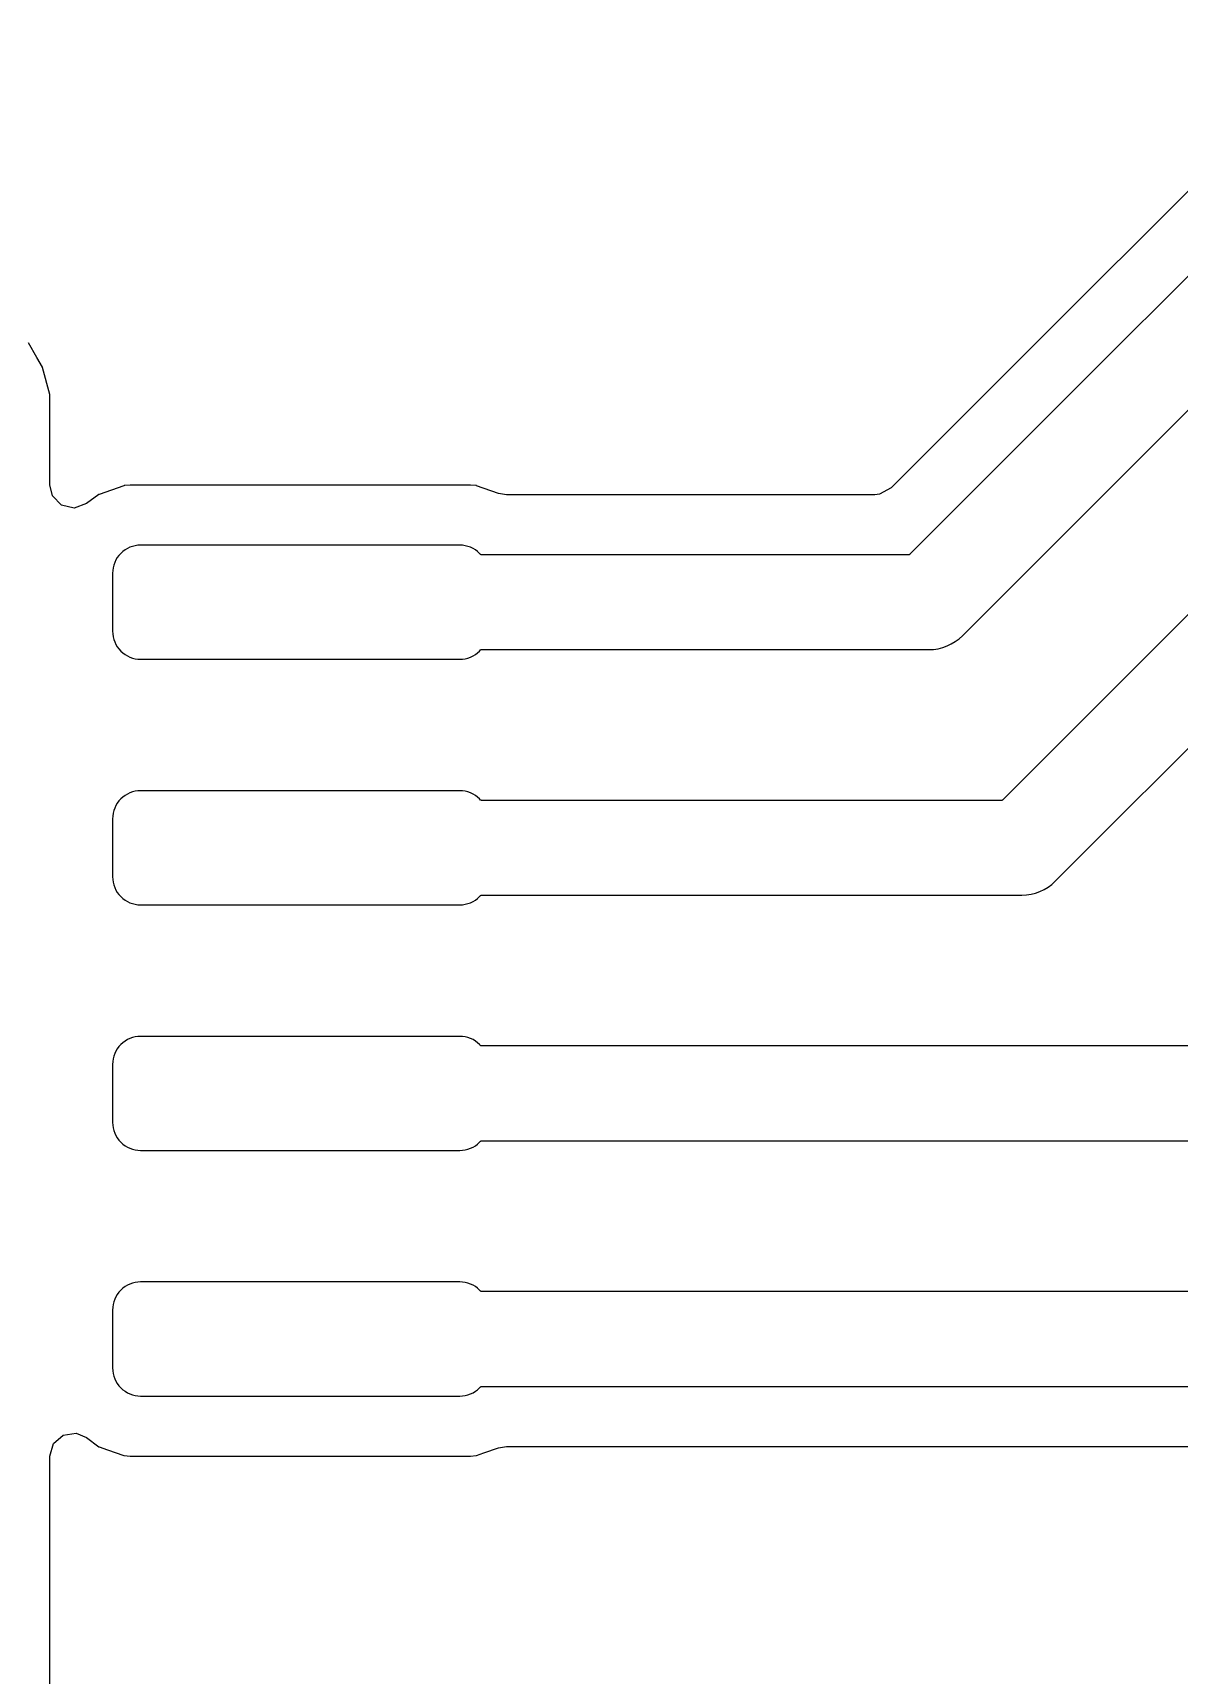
# Model space of a CAD drawing. Header units: metres. Extents: x 92.3 to 181.5, y -134.8 to -50.6.
# Drawn here: x 154.87 to 160.79, y -79.45 to -70.96 of the extents above; entities that cross this region are included whole.
import ezdxf

# ---------------------------------------------------------------- set-up
doc = ezdxf.new("R2010")
doc.units = ezdxf.units.M

msp = doc.modelspace()

# ---------------------------------------------------------------- linework, layer by layer
for points in [[(161.6584, -70.956), (159.3053, -73.3091), (159.2454, -73.3418), (159.2203, -73.3445), (157.3159, -73.3445), (157.2758, -73.3377), (157.1614, -73.2976), (157.1613, -73.2976), (157.1612, -73.2976), (157.1611, -73.2975), (157.1611, -73.2975), (157.161, -73.2975), (157.1609, -73.2975), (157.1607, -73.2975), (157.1606, -73.2974), (157.1606, -73.2974), (157.1605, -73.2974), (157.1604, -73.2974), (157.1603, -73.2974), (157.1602, -73.2974), (157.1297, -73.2945), (157.1296, -73.2945), (157.1295, -73.2945), (157.1294, -73.2945), (157.1293, -73.2945), (155.3707, -73.2945), (155.3706, -73.2945), (155.3705, -73.2945), (155.3704, -73.2945), (155.3703, -73.2945), (155.3398, -73.2974), (155.3397, -73.2974), (155.3397, -73.2974), (155.3396, -73.2974), (155.3395, -73.2974), (155.3393, -73.2974), (155.3392, -73.2975), (155.3392, -73.2975), (155.339, -73.2975), (155.3389, -73.2975), (155.3388, -73.2976), (155.3388, -73.2976), (155.3386, -73.2976), (155.2105, -73.3425), (155.2104, -73.3425), (155.2103, -73.3426), (155.2102, -73.3426), (155.2101, -73.3427), (155.2101, -73.3427), (155.2099, -73.3427), (155.2098, -73.3428), (155.2097, -73.3428), (155.2097, -73.3429), (155.2097, -73.3429), (155.2096, -73.3429), (155.2095, -73.343), (155.2094, -73.343), (155.2093, -73.3431), (155.2093, -73.3431), (155.2092, -73.3432), (155.2091, -73.3432), (155.2091, -73.3432), (155.1457, -73.39), (155.0822, -73.4132), (155.0169, -73.3985), (154.9698, -73.3508), (154.9555, -73.294), (154.9555, -72.8275), (154.9555, -72.8274), (154.9555, -72.8273), (154.9555, -72.8272), (154.9555, -72.8271), (154.9555, -72.8271), (154.9555, -72.827), (154.9555, -72.8269), (154.9554, -72.8268), (154.9554, -72.8267), (154.9554, -72.8267), (154.9554, -72.8265), (154.9554, -72.8264), (154.9554, -72.8263), (154.9553, -72.8262), (154.9178, -72.6862), (154.9178, -72.6861), (154.9178, -72.686), (154.9177, -72.6859), (154.9177, -72.6858), (154.9177, -72.6858), (154.9176, -72.6857), (154.9176, -72.6856), (154.9176, -72.6855), (154.9175, -72.6854), (154.9175, -72.6854), (154.9175, -72.6853), (154.9174, -72.6852), (154.9174, -72.6851), (154.9173, -72.685), (154.8882, -72.6345), (154.8448, -72.5595)], [(161.8266, -71.2268), (159.3999, -73.6534), (159.3998, -73.6535), (159.3998, -73.6536), (159.3997, -73.6537), (159.3996, -73.6537), (159.3996, -73.6537), (159.3995, -73.6538), (159.3994, -73.6539), (159.3993, -73.654), (159.3992, -73.654), (159.3992, -73.654), (159.3991, -73.6541), (159.399, -73.6542), (159.3989, -73.6542), (159.3988, -73.6543), (159.3988, -73.6543), (159.3986, -73.6543), (159.3985, -73.6544), (159.3984, -73.6544), (159.3983, -73.6545), (159.3983, -73.6545), (159.3982, -73.6545), (159.3981, -73.6546), (159.398, -73.6546), (159.3978, -73.6547), (159.3978, -73.6547), (159.3977, -73.6547), (159.3976, -73.6547), (159.3975, -73.6548), (159.3974, -73.6548), (159.3974, -73.6548), (159.3972, -73.6548), (159.3971, -73.6548), (159.397, -73.6548), (159.3969, -73.6549), (159.3969, -73.6549), (159.3968, -73.6549), (159.3966, -73.6549), (159.3965, -73.6549), (159.3964, -73.6549), (157.1865, -73.6549), (157.1863, -73.6549), (157.1863, -73.6549), (157.1862, -73.6549), (157.1861, -73.6549), (157.1859, -73.6548), (157.1859, -73.6548), (157.1858, -73.6548), (157.1857, -73.6548), (157.1855, -73.6548), (157.1854, -73.6548), (157.1854, -73.6548), (157.1853, -73.6547), (157.1852, -73.6547), (157.185, -73.6547), (157.1849, -73.6546), (157.1849, -73.6546), (157.1848, -73.6546), (157.1847, -73.6545), (157.1845, -73.6545), (157.1844, -73.6544), (157.1844, -73.6544), (157.1843, -73.6544), (157.1842, -73.6543), (157.1841, -73.6543), (157.184, -73.6542), (157.184, -73.6542), (157.1838, -73.6541), (157.1837, -73.6541), (157.1836, -73.654), (157.1835, -73.6539), (157.1835, -73.6539), (157.1834, -73.6538), (157.1833, -73.6538), (157.1832, -73.6537), (157.1831, -73.6536), (157.1831, -73.6536), (157.183, -73.6535), (157.1829, -73.6534), (157.1828, -73.6533), (157.1828, -73.6533), (157.1827, -73.6532), (157.1775, -73.6475), (157.167, -73.6379), (157.1556, -73.6294), (157.1433, -73.6221), (157.1305, -73.616), (157.1171, -73.6112), (157.1033, -73.6078), (157.0892, -73.6057), (157.0749, -73.605), (155.4251, -73.605), (155.4108, -73.6057), (155.3967, -73.6078), (155.3829, -73.6112), (155.3695, -73.616), (155.3567, -73.6221), (155.3444, -73.6294), (155.333, -73.6379), (155.3225, -73.6475), (155.3129, -73.658), (155.3044, -73.6694), (155.2971, -73.6817), (155.291, -73.6945), (155.2862, -73.7079), (155.2828, -73.7217), (155.2807, -73.7358), (155.28, -73.7501)], [(155.28, -73.7501), (155.28, -74.0499), (155.2807, -74.0642), (155.2828, -74.0783), (155.2862, -74.0921), (155.291, -74.1055), (155.2971, -74.1183), (155.3044, -74.1306), (155.3129, -74.142), (155.3225, -74.1525), (155.333, -74.1621), (155.3444, -74.1706), (155.3567, -74.1779), (155.3695, -74.184), (155.3829, -74.1888), (155.3967, -74.1922), (155.4108, -74.1943), (155.4251, -74.195), (157.0749, -74.195), (157.0892, -74.1943), (157.1033, -74.1922), (157.1171, -74.1888), (157.1305, -74.184), (157.1433, -74.1779), (157.1556, -74.1706), (157.167, -74.1621), (157.1775, -74.1525), (157.1827, -74.1468), (157.1828, -74.1467), (157.1828, -74.1467), (157.1829, -74.1466), (157.183, -74.1465), (157.1831, -74.1464), (157.1831, -74.1464), (157.1832, -74.1463), (157.1833, -74.1462), (157.1834, -74.1462), (157.1835, -74.1461), (157.1835, -74.1461), (157.1836, -74.146), (157.1837, -74.1459), (157.1838, -74.1459), (157.184, -74.1458), (157.184, -74.1458), (157.1841, -74.1457), (157.1842, -74.1457), (157.1843, -74.1456), (157.1844, -74.1456), (157.1844, -74.1456), (157.1845, -74.1455), (157.1847, -74.1455), (157.1848, -74.1454), (157.1849, -74.1454), (157.1849, -74.1454), (157.185, -74.1453), (157.1852, -74.1453), (157.1853, -74.1453), (157.1854, -74.1452), (157.1854, -74.1452), (157.1855, -74.1452), (157.1857, -74.1452), (157.1858, -74.1452), (157.1859, -74.1452), (157.1859, -74.1452), (157.1861, -74.1451), (157.1862, -74.1451), (157.1863, -74.1451), (157.1863, -74.1451), (157.1865, -74.1451), (159.4999, -74.1451), (159.524, -74.1439), (159.5478, -74.1404), (159.5712, -74.1346), (159.5938, -74.1265), (159.6155, -74.1162), (159.6362, -74.1038), (159.6555, -74.0895), (159.6734, -74.0732), (162.1001, -71.6466)], [(161.8248, -72.9786), (159.8799, -74.9234), (159.8798, -74.9235), (159.8798, -74.9236), (159.8797, -74.9237), (159.8796, -74.9237), (159.8796, -74.9237), (159.8795, -74.9238), (159.8794, -74.9239), (159.8793, -74.924), (159.8792, -74.924), (159.8792, -74.924), (159.8791, -74.9241), (159.879, -74.9242), (159.8789, -74.9242), (159.8788, -74.9243), (159.8788, -74.9243), (159.8786, -74.9243), (159.8785, -74.9244), (159.8784, -74.9244), (159.8783, -74.9245), (159.8783, -74.9245), (159.8782, -74.9245), (159.8781, -74.9246), (159.878, -74.9246), (159.8778, -74.9247), (159.8778, -74.9247), (159.8777, -74.9247), (159.8776, -74.9247), (159.8775, -74.9248), (159.8774, -74.9248), (159.8774, -74.9248), (159.8772, -74.9248), (159.8771, -74.9248), (159.877, -74.9248), (159.8769, -74.9249), (159.8769, -74.9249), (159.8768, -74.9249), (159.8766, -74.9249), (159.8765, -74.9249), (159.8764, -74.9249), (157.1865, -74.9249), (157.1863, -74.9249), (157.1863, -74.9249), (157.1862, -74.9249), (157.1861, -74.9249), (157.1859, -74.9248), (157.1859, -74.9248), (157.1858, -74.9248), (157.1857, -74.9248), (157.1855, -74.9248), (157.1854, -74.9248), (157.1854, -74.9248), (157.1853, -74.9247), (157.1852, -74.9247), (157.185, -74.9247), (157.1849, -74.9246), (157.1849, -74.9246), (157.1848, -74.9246), (157.1847, -74.9245), (157.1845, -74.9245), (157.1844, -74.9244), (157.1844, -74.9244), (157.1843, -74.9244), (157.1842, -74.9243), (157.1841, -74.9243), (157.184, -74.9242), (157.184, -74.9242), (157.1838, -74.9241), (157.1837, -74.9241), (157.1836, -74.924), (157.1835, -74.9239), (157.1835, -74.9239), (157.1834, -74.9238), (157.1833, -74.9238), (157.1832, -74.9237), (157.1831, -74.9236), (157.1831, -74.9236), (157.183, -74.9235), (157.1829, -74.9234), (157.1828, -74.9233), (157.1828, -74.9233), (157.1827, -74.9232), (157.1775, -74.9175), (157.167, -74.9079), (157.1556, -74.8994), (157.1433, -74.8921), (157.1305, -74.886), (157.1171, -74.8812), (157.1033, -74.8778), (157.0892, -74.8757), (157.0749, -74.875), (155.4251, -74.875), (155.4108, -74.8757), (155.3967, -74.8778), (155.3829, -74.8812), (155.3695, -74.886), (155.3567, -74.8921), (155.3444, -74.8994), (155.333, -74.9079), (155.3225, -74.9175), (155.3129, -74.928), (155.3044, -74.9394), (155.2971, -74.9517), (155.291, -74.9645), (155.2862, -74.9779), (155.2828, -74.9917), (155.2807, -75.0058), (155.28, -75.0201)], [(155.28, -75.0201), (155.28, -75.3199), (155.2807, -75.3342), (155.2828, -75.3483), (155.2862, -75.3621), (155.291, -75.3755), (155.2971, -75.3883), (155.3044, -75.4006), (155.3129, -75.412), (155.3225, -75.4225), (155.333, -75.4321), (155.3444, -75.4406), (155.3567, -75.4479), (155.3695, -75.454), (155.3829, -75.4588), (155.3967, -75.4622), (155.4108, -75.4643), (155.4251, -75.465), (157.0749, -75.465), (157.0892, -75.4643), (157.1033, -75.4622), (157.1171, -75.4588), (157.1305, -75.454), (157.1433, -75.4479), (157.1556, -75.4406), (157.167, -75.4321), (157.1775, -75.4225), (157.1827, -75.4168), (157.1828, -75.4167), (157.1828, -75.4167), (157.1829, -75.4166), (157.183, -75.4165), (157.1831, -75.4164), (157.1831, -75.4164), (157.1832, -75.4163), (157.1833, -75.4162), (157.1834, -75.4162), (157.1835, -75.4161), (157.1835, -75.4161), (157.1836, -75.416), (157.1837, -75.4159), (157.1838, -75.4159), (157.184, -75.4158), (157.184, -75.4158), (157.1841, -75.4157), (157.1842, -75.4157), (157.1843, -75.4156), (157.1844, -75.4156), (157.1844, -75.4156), (157.1845, -75.4155), (157.1847, -75.4155), (157.1848, -75.4154), (157.1849, -75.4154), (157.1849, -75.4154), (157.185, -75.4153), (157.1852, -75.4153), (157.1853, -75.4153), (157.1854, -75.4152), (157.1854, -75.4152), (157.1855, -75.4152), (157.1857, -75.4152), (157.1858, -75.4152), (157.1859, -75.4152), (157.1859, -75.4152), (157.1861, -75.4151), (157.1862, -75.4151), (157.1863, -75.4151), (157.1863, -75.4151), (157.1865, -75.4151), (159.9799, -75.4151), (160.004, -75.4139), (160.0278, -75.4104), (160.0512, -75.4046), (160.0738, -75.3965), (160.0955, -75.3862), (160.1162, -75.3738), (160.1355, -75.3595), (160.1534, -75.3432), (161.9958, -73.5009)], [(161.1064, -76.1949), (157.1865, -76.1949), (157.1863, -76.1949), (157.1863, -76.1949), (157.1862, -76.1949), (157.1861, -76.1949), (157.1859, -76.1948), (157.1859, -76.1948), (157.1858, -76.1948), (157.1857, -76.1948), (157.1855, -76.1948), (157.1854, -76.1948), (157.1854, -76.1948), (157.1853, -76.1947), (157.1852, -76.1947), (157.185, -76.1947), (157.1849, -76.1946), (157.1849, -76.1946), (157.1848, -76.1946), (157.1847, -76.1945), (157.1845, -76.1945), (157.1844, -76.1944), (157.1844, -76.1944), (157.1843, -76.1944), (157.1842, -76.1943), (157.1841, -76.1943), (157.184, -76.1942), (157.184, -76.1942), (157.1838, -76.1941), (157.1837, -76.1941), (157.1836, -76.194), (157.1835, -76.1939), (157.1835, -76.1939), (157.1834, -76.1938), (157.1833, -76.1938), (157.1832, -76.1937), (157.1831, -76.1936), (157.1831, -76.1936), (157.183, -76.1935), (157.1829, -76.1934), (157.1828, -76.1933), (157.1828, -76.1933), (157.1827, -76.1932), (157.1775, -76.1875), (157.167, -76.1779), (157.1556, -76.1694), (157.1433, -76.1621), (157.1305, -76.156), (157.1171, -76.1512), (157.1033, -76.1478), (157.0892, -76.1457), (157.0749, -76.145), (155.4251, -76.145), (155.4108, -76.1457), (155.3967, -76.1478), (155.3829, -76.1512), (155.3695, -76.156), (155.3567, -76.1621), (155.3444, -76.1694), (155.333, -76.1779), (155.3225, -76.1875), (155.3129, -76.198), (155.3044, -76.2094), (155.2971, -76.2217), (155.291, -76.2345), (155.2862, -76.2479), (155.2828, -76.2617), (155.2807, -76.2758), (155.28, -76.2901)], [(155.28, -76.2901), (155.28, -76.5899), (155.2807, -76.6042), (155.2828, -76.6183), (155.2862, -76.6321), (155.291, -76.6455), (155.2971, -76.6583), (155.3044, -76.6706), (155.3129, -76.682), (155.3225, -76.6925), (155.333, -76.7021), (155.3444, -76.7106), (155.3567, -76.7179), (155.3695, -76.724), (155.3829, -76.7288), (155.3967, -76.7322), (155.4108, -76.7343), (155.4251, -76.735), (157.0749, -76.735), (157.0892, -76.7343), (157.1033, -76.7322), (157.1171, -76.7288), (157.1305, -76.724), (157.1433, -76.7179), (157.1556, -76.7106), (157.167, -76.7021), (157.1775, -76.6925), (157.1827, -76.6868), (157.1828, -76.6867), (157.1828, -76.6867), (157.1829, -76.6866), (157.183, -76.6865), (157.1831, -76.6864), (157.1831, -76.6864), (157.1832, -76.6863), (157.1833, -76.6862), (157.1834, -76.6862), (157.1835, -76.6861), (157.1835, -76.6861), (157.1836, -76.686), (157.1837, -76.6859), (157.1838, -76.6859), (157.184, -76.6858), (157.184, -76.6858), (157.1841, -76.6857), (157.1842, -76.6857), (157.1843, -76.6856), (157.1844, -76.6856), (157.1844, -76.6856), (157.1845, -76.6855), (157.1847, -76.6855), (157.1848, -76.6854), (157.1849, -76.6854), (157.1849, -76.6854), (157.185, -76.6853), (157.1852, -76.6853), (157.1853, -76.6853), (157.1854, -76.6852), (157.1854, -76.6852), (157.1855, -76.6852), (157.1857, -76.6852), (157.1858, -76.6852), (157.1859, -76.6852), (157.1859, -76.6852), (157.1861, -76.6851), (157.1862, -76.6851), (157.1863, -76.6851), (157.1863, -76.6851), (157.1865, -76.6851), (161.2099, -76.6851)], [(162.3364, -77.4649), (157.1865, -77.4649), (157.1863, -77.4649), (157.1863, -77.4649), (157.1862, -77.4649), (157.1861, -77.4649), (157.1859, -77.4648), (157.1859, -77.4648), (157.1858, -77.4648), (157.1857, -77.4648), (157.1855, -77.4648), (157.1854, -77.4648), (157.1854, -77.4648), (157.1853, -77.4647), (157.1852, -77.4647), (157.185, -77.4647), (157.1849, -77.4646), (157.1849, -77.4646), (157.1848, -77.4646), (157.1847, -77.4645), (157.1845, -77.4645), (157.1844, -77.4644), (157.1844, -77.4644), (157.1843, -77.4644), (157.1842, -77.4643), (157.1841, -77.4643), (157.184, -77.4642), (157.184, -77.4642), (157.1838, -77.4641), (157.1837, -77.4641), (157.1836, -77.464), (157.1835, -77.4639), (157.1835, -77.4639), (157.1834, -77.4638), (157.1833, -77.4638), (157.1832, -77.4637), (157.1831, -77.4636), (157.1831, -77.4636), (157.183, -77.4635), (157.1829, -77.4634), (157.1828, -77.4633), (157.1828, -77.4633), (157.1827, -77.4632), (157.1775, -77.4575), (157.167, -77.4479), (157.1556, -77.4394), (157.1433, -77.4321), (157.1305, -77.426), (157.1171, -77.4212), (157.1033, -77.4178), (157.0892, -77.4157), (157.0749, -77.415), (155.4251, -77.415), (155.4108, -77.4157), (155.3967, -77.4178), (155.3829, -77.4212), (155.3695, -77.426), (155.3567, -77.4321), (155.3444, -77.4394), (155.333, -77.4479), (155.3225, -77.4575), (155.3129, -77.468), (155.3044, -77.4794), (155.2971, -77.4917), (155.291, -77.5045), (155.2862, -77.5179), (155.2828, -77.5317), (155.2807, -77.5458), (155.28, -77.5601)], [(155.28, -77.5601), (155.28, -77.8599), (155.2807, -77.8742), (155.2828, -77.8883), (155.2862, -77.9021), (155.291, -77.9155), (155.2971, -77.9283), (155.3044, -77.9406), (155.3129, -77.952), (155.3225, -77.9625), (155.333, -77.9721), (155.3444, -77.9806), (155.3567, -77.9879), (155.3695, -77.994), (155.3829, -77.9988), (155.3967, -78.0022), (155.4108, -78.0043), (155.4251, -78.005), (157.0749, -78.005), (157.0892, -78.0043), (157.1033, -78.0022), (157.1171, -77.9988), (157.1305, -77.994), (157.1433, -77.9879), (157.1556, -77.9806), (157.167, -77.9721), (157.1775, -77.9625), (157.1827, -77.9568), (157.1828, -77.9567), (157.1828, -77.9567), (157.1829, -77.9566), (157.183, -77.9565), (157.1831, -77.9564), (157.1831, -77.9564), (157.1832, -77.9563), (157.1833, -77.9562), (157.1834, -77.9562), (157.1835, -77.9561), (157.1835, -77.9561), (157.1836, -77.956), (157.1837, -77.9559), (157.1838, -77.9559), (157.184, -77.9558), (157.184, -77.9558), (157.1841, -77.9557), (157.1842, -77.9557), (157.1843, -77.9556), (157.1844, -77.9556), (157.1844, -77.9556), (157.1845, -77.9555), (157.1847, -77.9555), (157.1848, -77.9554), (157.1849, -77.9554), (157.1849, -77.9554), (157.185, -77.9553), (157.1852, -77.9553), (157.1853, -77.9553), (157.1854, -77.9552), (157.1854, -77.9552), (157.1855, -77.9552), (157.1857, -77.9552), (157.1858, -77.9552), (157.1859, -77.9552), (157.1859, -77.9552), (157.1861, -77.9551), (157.1862, -77.9551), (157.1863, -77.9551), (157.1863, -77.9551), (157.1865, -77.9551), (162.4399, -77.9551)], [(154.9555, -83.775), (154.9555, -78.3161), (154.9746, -78.2511), (155.0252, -78.2073), (155.0915, -78.1977), (155.1457, -78.22), (155.2091, -78.2668), (155.2093, -78.2669), (155.2094, -78.267), (155.2095, -78.267), (155.2096, -78.2671), (155.2096, -78.2671), (155.2097, -78.2672), (155.2098, -78.2672), (155.2099, -78.2673), (155.21, -78.2673), (155.21, -78.2673), (155.2101, -78.2674), (155.2102, -78.2674), (155.2103, -78.2675), (155.2105, -78.2675), (155.2532, -78.2825), (155.3386, -78.3124), (155.3388, -78.3124), (155.3388, -78.3124), (155.3389, -78.3125), (155.3391, -78.3125), (155.3392, -78.3125), (155.3392, -78.3125), (155.3394, -78.3126), (155.3395, -78.3126), (155.3397, -78.3126), (155.3397, -78.3126), (155.3398, -78.3126), (155.3703, -78.3155), (155.3704, -78.3155), (155.3705, -78.3155), (155.3706, -78.3155), (155.3707, -78.3155), (157.1293, -78.3155), (157.1294, -78.3155), (157.1295, -78.3155), (157.1296, -78.3155), (157.1297, -78.3155), (157.1602, -78.3126), (157.1603, -78.3126), (157.1603, -78.3126), (157.1605, -78.3126), (157.1606, -78.3126), (157.1608, -78.3125), (157.1608, -78.3125), (157.1609, -78.3125), (157.1611, -78.3125), (157.1612, -78.3124), (157.1612, -78.3124), (157.1614, -78.3124), (157.1997, -78.299), (157.2758, -78.2723), (157.3159, -78.2655), (162.5125, -78.2655)]]:
    msp.add_lwpolyline(points)

doc.saveas('drawing.dxf')
